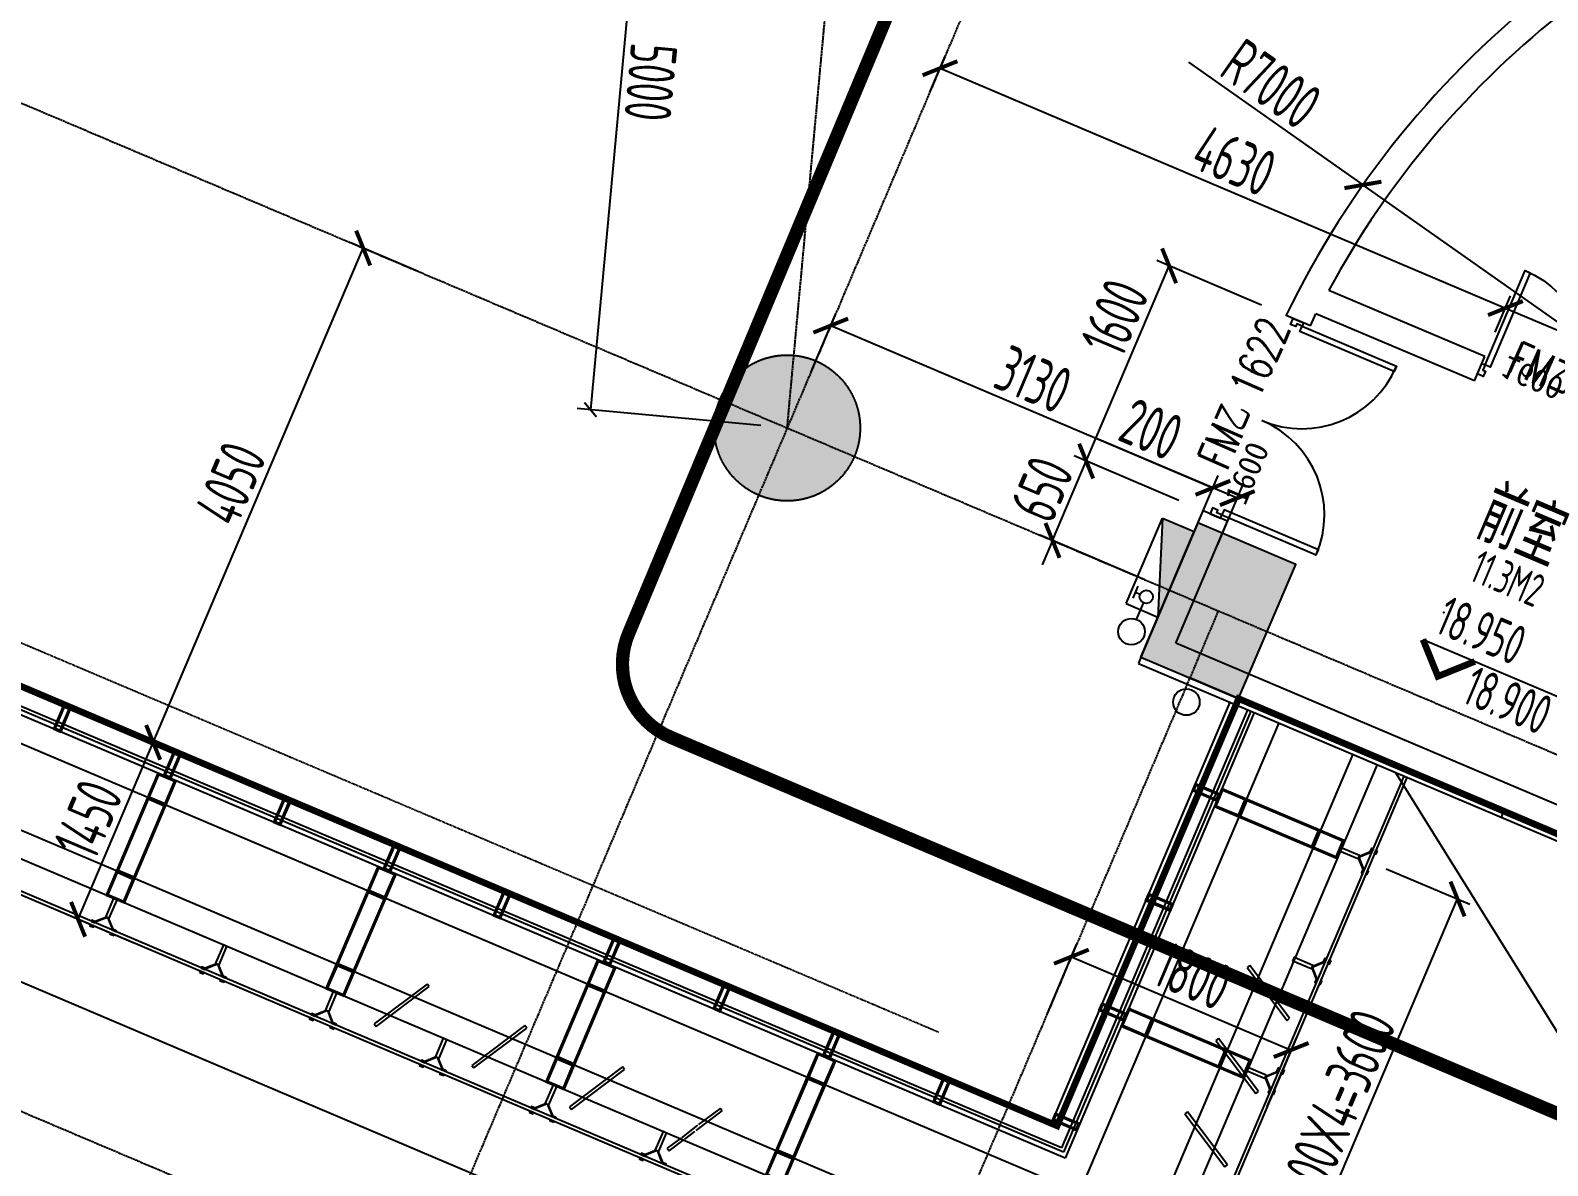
# Model space of a CAD drawing. Extents: x 11778731 to 12007717, y -6694179 to -6314888.
# Drawn here: x 11912672 to 11924109, y -6428986 to -6420424 of the extents above; entities that cross this region are included whole.
import ezdxf
from ezdxf.enums import TextEntityAlignment as Align
from ezdxf.xclip import XClip

# ---------------------------------------------------------------- set-up
doc = ezdxf.new("R2010")
doc.units = 0
doc.header["$LTSCALE"] = 10
doc.header["$MEASUREMENT"] = 0
doc.header["$XCLIPFRAME"] = 0
for name, pattern in [('A3-RG-axis-100$0$CENTER', [2, 1.25, -0.25, 0.25, -0.25]), ('A3-RI-5F$0$DASH', [0.35, 0.25, -0.1]), ('A3-RI-5F$0$DASHED2', [0.375, 0.25, -0.125]), ('DASHED2', [0.375, 0.25, -0.125])]:
    doc.linetypes.add(name, pattern=pattern)
for name, color, linetype in [('A-CLOD', 200, 'Continuous'), ('A3-RB-5F-100$0$A-DIMS-100', 1, 'Continuous'), ('A3-RG-axis-100$0$A-DIMS-100', 1, 'Continuous'), ('A3-RG-axis-100$0$A-GRID', 1, 'A3-RG-axis-100$0$CENTER'), ('A3-RI-5F$0$A-DETAILS', 11, 'Continuous'), ('A3-RI-5F$0$A-DOOR', 32, 'Continuous'), ('A3-RI-5F$0$A-FACD-ALUM', 30, 'Continuous'), ('A3-RI-5F$0$A-FLOR', 2, 'Continuous'), ('A3-RI-5F$0$A-GLAZ', 140, 'Continuous'), ('A3-RI-5F$0$A-WALL', 7, 'Continuous'), ('A3-RI-5F$0$A-WALL-FINI', 95, 'Continuous'), ('A3-RM-5F$0$0P-FE-FH-P', 41, 'A3-RM-5F$0$YJdef_FE-FH_LINE_F'), ('A3-RM-5F$0$0P-FE-FH-V', 141, 'Continuous'), ('A3-RM-5F$0$0P-FE-HY', 141, 'Continuous'), ('A3-RS-1F$0$A-HATH-GRAY', 8, 'Continuous'), ('A3-RS-1F$0$A-WALL', 7, 'Continuous'), ('A3-SYMB-5F-100$0$A-SYMB', 4, 'Continuous'), ('A3-SYMB-5F-100$0$A-SYMB-AREA', 4, 'Continuous'), ('A3-SYMB-5F-100$0$A-SYMB-DOOR', 3, 'Continuous'), ('A3-SYMB-5F-100$0$A-SYMB-DOOR1', 3, 'Continuous'), ('A3-SYMB-5F-100$0$A-SYMB-DOOR2', 3, 'Continuous'), ('A3-SYMB-5F-100$0$A-SYMB-DOOR3', 3, 'Continuous'), ('A3-SYMB-5F-100$0$A-SYMB-NAME', 4, 'Continuous'), ('A3-SYMB-5F-100$0$A-SYMB-NAME-E', 4, 'Continuous')]:
    doc.layers.add(name, color=color, linetype=linetype)
doc.layers.add('A3-RI-5F$0$A-X-CHEK', color=6, linetype='A3-RI-5F$0$DASHED2', plot=False)
doc.styles.add('A3-RB-5F-100$0$XD2008', font='xd-hzs.shx', dxfattribs={"width": 0.7, "bigfont": 'xd-hztxt.shx'})
doc.styles.add('A3-RG-axis-100$0$XD2008', font='xd-hzs.shx', dxfattribs={"width": 0.7, "bigfont": 'xd-hztxt.shx'})
doc.styles.add('A3-RI-5F$0$Standard', font='')
doc.styles.add('A3-RM-5F$0$hz1', font='hzs.shx', dxfattribs={"width": 0.75, "bigfont": 'hztxt.shx'})
doc.styles.add('A3-SYMB-5F-100$0$ECADI', font='hzs.shx', dxfattribs={"width": 0.7, "bigfont": 'hztxt.shx'})
doc.styles.add('A3-SYMB-5F-100$0$ECADI-TXT', font='simplex.shx', dxfattribs={"bigfont": 'hztxt.shx'})
doc.styles.add('A3-SYMB-5F-100$0$XD2008', font='hzs.shx', dxfattribs={"width": 0.7, "bigfont": 'hztxt.shx'})
doc.styles.get('A3-RI-5F$0$Standard').set_extended_font_data('SimSun')
doc.linetypes.add('A3-RM-5F$0$YJdef_FE-FH_LINE_F', pattern='A,4,-0.2,["F",A3-RM-5F$0$hz1,S=0.2,R=0,X=-0.1,Y=-0.1],-0.1', length=4.3)
doc.dimstyles.new('A3-RB-5F-100$0$XD100$0', dxfattribs={"dimscale": 100, "dimtxt": 3.5, "dimasz": 2, "dimexe": 1, "dimexo": 2, "dimgap": 0.5, "dimtad": 1, "dimdec": 0, "dimdsep": 46, "dimtxsty": 'A3-RB-5F-100$0$XD2008', "dimblk1": 'A3-RB-5F-100$0$_ARCHTICK', "dimblk2": 'A3-RB-5F-100$0$_ARCHTICK', "dimsah": 1, "dimcen": 2.5, "dimclrt": 4, "dimaunit": 1, "dimadec": 0, "dimazin": 0, "dimtfac": 1, "dimtdec": 0, "dimtix": 1, "dimtmove": 0, "dimatfit": 3, "dimfxl": 0, "dimtolj": 1, "dimtzin": 0, "dimarcsym": 0})
doc.dimstyles.new('A3-RG-axis-100$0$XD100$0', dxfattribs={"dimscale": 100, "dimtxt": 3.5, "dimasz": 1, "dimexe": 1, "dimexo": 2, "dimgap": 0.5, "dimtad": 1, "dimdec": 0, "dimdsep": 46, "dimtxsty": 'A3-RG-axis-100$0$XD2008', "dimblk1": 'A3-RG-axis-100$0$_ARCHTICK', "dimblk2": 'A3-RG-axis-100$0$_ARCHTICK', "dimsah": 1, "dimcen": 2.5, "dimclrt": 4, "dimaunit": 1, "dimadec": 0, "dimazin": 0, "dimtfac": 1, "dimtdec": 0, "dimtix": 1, "dimtmove": 0, "dimatfit": 3, "dimfxl": 0, "dimtolj": 1, "dimtzin": 0, "dimarcsym": 0})

# ---------------------------------------------------------------- blocks, each defined once
blk = doc.blocks.new('A3-RI-5F$0$J-双扇门-1600')
for points in [[(-800, 0), (-773, 0), (-773, 43), (-752, 43), (-752, 85), (-800, 85)], [(-773, 0), (-773, -773), (-731, -773), (-731, 0)], [(773, 0), (773, -773), (731, -773), (731, 0)], [(800, 0), (773, 0), (773, 43), (752, 43), (752, 85), (800, 85)]]:
    blk.add_lwpolyline(points, close=True)
for centre, start, end in [((-773, 0), 270, 360), ((773, 0), 180, 270)]:
    blk.add_arc(centre, 773, start, end)
at = {"layer": 'Defpoints', "style": 'A3-RI-5F$0$Standard'}
blk.add_text('1600', height=175, dxfattribs=at).set_placement((-647, -136))
blk = doc.blocks.new('A3-RI-5F$0$MRY-m_louver-vert-center - 4250h x 2500w x 500d - 25t - 800 oc - -30 deg-1447191-3RD FLOOR PLAN')
at = {"layer": 'A3-RI-5F$0$A-FACD-ALUM'}
for p, q in [((-1222, -88), (-1293, -210)), ((-1264, -210), (-1200, -100)), ((-1200, -100), (-1222, -88)), ((-422, -88), (-672, -521)), ((-650, -533), (-400, -100)), ((-400, -100), (-422, -88)), ((378, -88), (128, -521)), ((150, -533), (400, -100)), ((400, -100), (378, -88)), ((1178, -88), (928, -521)), ((950, -533), (1200, -100)), ((1200, -100), (1178, -88)), ((-1343, -349), (-1267, -215)), ((-1295, -215), (-1343, -299)), ((-1348, -307), (-1472, -521)), ((-1450, -533), (-1348, -357)), ((-1472, -521), (-1450, -533)), ((-672, -521), (-650, -533)), ((128, -521), (150, -533)), ((928, -521), (950, -533))]:
    blk.add_line(p, q, dxfattribs=at)
blk = doc.blocks.new('A3-RI-5F$0$MRY-m_louver-vert-center - 9000h x 2500w x 500d - 25t - 600 oc - -30 deg-1445515-3RD FLOOR PLAN - BW')
at = {"layer": 'A3-RI-5F$0$A-FACD-ALUM'}
for p, q in [((-922, -88), (-1172, -521)), ((-1150, -533), (-900, -100)), ((-900, -100), (-922, -88)), ((-322, -88), (-572, -521)), ((-550, -533), (-300, -100)), ((-300, -100), (-322, -88)), ((278, -88), (28, -521)), ((50, -533), (300, -100)), ((300, -100), (278, -88)), ((878, -88), (628, -521)), ((650, -533), (900, -100)), ((900, -100), (878, -88)), ((-1172, -521), (-1150, -533)), ((-572, -521), (-550, -533)), ((28, -521), (50, -533)), ((628, -521), (650, -533))]:
    blk.add_line(p, q, dxfattribs=at)
blk = doc.blocks.new('A3-RI-5F')
at = {"layer": 'A3-RI-5F$0$A-DETAILS'}
for p, q in [((11922682, -6426666), (11922717, -6426751)), ((11922685, -6426659), (11922777, -6426622)), ((11922685, -6426659), (11922722, -6426751)), ((11922688, -6426653), (11922773, -6426618)), ((11913247, -6427111), (11913162, -6427146)), ((11913254, -6427114), (11913162, -6427151)), ((11913254, -6427114), (11913291, -6427206)), ((11913260, -6427117), (11913295, -6427202)), ((11914076, -6427463), (11913990, -6427497)), ((11914082, -6427466), (11913990, -6427503)), ((11914082, -6427466), (11914119, -6427558)), ((11914089, -6427469), (11914123, -6427554)), ((11922331, -6427494), (11922365, -6427579)), ((11922333, -6427488), (11922425, -6427451)), ((11922333, -6427488), (11922370, -6427579)), ((11922336, -6427481), (11922421, -6427447)), ((11914904, -6427815), (11914819, -6427849)), ((11914911, -6427817), (11914819, -6427855)), ((11914911, -6427817), (11914948, -6427909)), ((11914917, -6427820), (11914951, -6427905)), ((11915732, -6428166), (11915647, -6428201)), ((11915739, -6428169), (11915647, -6428206)), ((11915739, -6428169), (11915776, -6428261)), ((11915745, -6428172), (11915780, -6428257)), ((11921982, -6428316), (11922073, -6428279)), ((11921984, -6428310), (11922070, -6428275)), ((11921979, -6428323), (11922013, -6428408)), ((11921982, -6428316), (11922019, -6428408)), ((11916561, -6428518), (11916476, -6428552)), ((11916567, -6428521), (11916476, -6428558)), ((11916567, -6428521), (11916605, -6428613)), ((11916574, -6428523), (11916608, -6428609)), ((11917389, -6428870), (11917304, -6428904)), ((11917396, -6428872), (11917304, -6428909)), ((11917396, -6428872), (11917433, -6428964)), ((11917402, -6428875), (11917437, -6428960))]:
    blk.add_line(p, q, dxfattribs=at)
for points in [[(11912847, -6425692), (11912902, -6425716), (11912980, -6425531), (11912925, -6425508)], [(11912860, -6425687), (11912897, -6425702), (11912967, -6425537), (11912930, -6425521)], [(11913675, -6426044), (11913731, -6426067), (11913809, -6425883), (11913753, -6425860)], [(11913688, -6426039), (11913725, -6426054), (11913796, -6425888), (11913759, -6425873)], [(11913556, -6426210), (11913694, -6426269), (11913772, -6426085), (11913634, -6426026)], [(11913569, -6426205), (11913689, -6426256), (11913759, -6426090), (11913639, -6426039)], [(11921638, -6426182), (11921615, -6426237), (11921431, -6426159), (11921454, -6426104)], [(11921625, -6426188), (11921609, -6426224), (11921444, -6426154), (11921459, -6426117)], [(11913321, -6426763), (11913459, -6426821), (11913694, -6426269), (11913556, -6426210)], [(11913334, -6426757), (11913454, -6426808), (11913681, -6426274), (11913561, -6426223)], [(11914504, -6426395), (11914559, -6426419), (11914637, -6426235), (11914582, -6426211)], [(11914517, -6426390), (11914554, -6426406), (11914624, -6426240), (11914587, -6426224)], [(11921840, -6426219), (11921781, -6426357), (11921597, -6426279), (11921656, -6426141)], [(11921827, -6426224), (11921776, -6426344), (11921610, -6426274), (11921661, -6426154)], [(11922392, -6426453), (11922333, -6426591), (11921781, -6426357), (11921840, -6426219)], [(11922379, -6426459), (11922328, -6426578), (11921794, -6426352), (11921845, -6426232)], [(11922576, -6426532), (11922518, -6426670), (11922333, -6426591), (11922392, -6426453)], [(11915332, -6426747), (11915387, -6426771), (11915466, -6426586), (11915410, -6426563)], [(11915345, -6426742), (11915382, -6426757), (11915453, -6426592), (11915416, -6426576)], [(11922563, -6426537), (11922512, -6426656), (11922347, -6426586), (11922397, -6426466)], [(11922691, -6426645), (11922679, -6426673), (11922541, -6426614), (11922553, -6426587)], [(11922793, -6426596), (11922781, -6426624), (11922772, -6426620), (11922784, -6426593)], [(11922825, -6426610), (11922814, -6426638), (11922804, -6426634), (11922816, -6426606)], [(11913243, -6426947), (11913381, -6427005), (11913459, -6426821), (11913321, -6426763)], [(11913256, -6426941), (11913376, -6426992), (11913446, -6426827), (11913327, -6426776)], [(11915213, -6426914), (11915351, -6426972), (11915429, -6426788), (11915291, -6426730)], [(11915226, -6426908), (11915345, -6426959), (11915416, -6426793), (11915296, -6426743)], [(11922715, -6426781), (11922727, -6426753), (11922717, -6426749), (11922706, -6426777)], [(11922747, -6426794), (11922759, -6426767), (11922750, -6426763), (11922738, -6426790)], [(11914978, -6427466), (11915116, -6427525), (11915351, -6426972), (11915213, -6426914)], [(11916161, -6427099), (11916216, -6427122), (11916294, -6426938), (11916239, -6426915)], [(11913240, -6427108), (11913267, -6427120), (11913326, -6426982), (11913298, -6426970)], [(11914991, -6427461), (11915111, -6427511), (11915338, -6426978), (11915218, -6426927)], [(11916174, -6427093), (11916211, -6427109), (11916281, -6426943), (11916244, -6426928)], [(11921286, -6427011), (11921263, -6427066), (11921079, -6426988), (11921102, -6426933)], [(11921273, -6427016), (11921258, -6427053), (11921092, -6426982), (11921108, -6426946)], [(11913132, -6427144), (11913160, -6427156), (11913164, -6427147), (11913136, -6427135)], [(11913119, -6427176), (11913146, -6427188), (11913150, -6427179), (11913122, -6427167)], [(11913303, -6427254), (11913275, -6427243), (11913279, -6427234), (11913307, -6427245)], [(11913316, -6427222), (11913289, -6427210), (11913293, -6427201), (11913320, -6427213)], [(11914068, -6427460), (11914096, -6427472), (11914154, -6427334), (11914127, -6427322)], [(11916989, -6427450), (11917044, -6427474), (11917123, -6427290), (11917067, -6427266)], [(11917002, -6427445), (11917039, -6427461), (11917109, -6427295), (11917073, -6427279)], [(11913961, -6427496), (11913988, -6427507), (11913992, -6427498), (11913965, -6427487)], [(11914900, -6427650), (11915038, -6427709), (11915116, -6427525), (11914978, -6427466)], [(11914913, -6427645), (11915033, -6427696), (11915103, -6427530), (11914984, -6427479)], [(11916870, -6427617), (11917008, -6427676), (11917086, -6427491), (11916948, -6427433)], [(11916883, -6427612), (11917002, -6427662), (11917073, -6427497), (11916953, -6427446)], [(11922339, -6427474), (11922327, -6427501), (11922189, -6427443), (11922201, -6427415)], [(11922441, -6427425), (11922430, -6427452), (11922420, -6427449), (11922432, -6427421)], [(11922474, -6427439), (11922462, -6427466), (11922453, -6427462), (11922464, -6427435)], [(11913947, -6427528), (11913975, -6427540), (11913979, -6427530), (11913951, -6427519)], [(11914131, -6427606), (11914104, -6427594), (11914107, -6427585), (11914135, -6427597)], [(11914145, -6427574), (11914117, -6427562), (11914121, -6427553), (11914149, -6427565)], [(11922363, -6427609), (11922375, -6427581), (11922366, -6427577), (11922354, -6427605)], [(11922395, -6427623), (11922407, -6427595), (11922398, -6427591), (11922386, -6427619)], [(11914897, -6427812), (11914924, -6427823), (11914983, -6427685), (11914955, -6427673)], [(11916635, -6428169), (11916773, -6428228), (11917008, -6427676), (11916870, -6427617)], [(11916648, -6428164), (11916768, -6428215), (11916995, -6427681), (11916875, -6427630)], [(11917818, -6427802), (11917873, -6427826), (11917951, -6427641), (11917896, -6427618)], [(11917831, -6427797), (11917868, -6427812), (11917938, -6427647), (11917901, -6427631)], [(11920935, -6427839), (11920911, -6427894), (11920727, -6427816), (11920751, -6427761)], [(11920922, -6427844), (11920906, -6427881), (11920740, -6427811), (11920756, -6427774)], [(11921136, -6427876), (11921078, -6428014), (11920894, -6427936), (11920952, -6427798)], [(11921123, -6427881), (11921073, -6428001), (11920907, -6427930), (11920958, -6427811)], [(11914775, -6427880), (11914803, -6427891), (11914807, -6427882), (11914779, -6427870)], [(11914789, -6427847), (11914817, -6427859), (11914821, -6427850), (11914793, -6427838)], [(11914960, -6427958), (11914932, -6427946), (11914936, -6427937), (11914963, -6427949)], [(11914973, -6427926), (11914946, -6427914), (11914950, -6427905), (11914977, -6427916)], [(11921689, -6428110), (11921630, -6428248), (11921078, -6428014), (11921136, -6427876)], [(11921676, -6428116), (11921625, -6428235), (11921091, -6428009), (11921142, -6427889)], [(11915725, -6428163), (11915753, -6428175), (11915811, -6428037), (11915784, -6428025)], [(11918646, -6428154), (11918701, -6428177), (11918779, -6427993), (11918724, -6427970)], [(11918659, -6428148), (11918696, -6428164), (11918766, -6427998), (11918730, -6427983)], [(11916557, -6428353), (11916695, -6428412), (11916773, -6428228), (11916635, -6428169)], [(11918526, -6428320), (11918665, -6428379), (11918743, -6428195), (11918605, -6428136)], [(11918540, -6428315), (11918659, -6428366), (11918730, -6428200), (11918610, -6428149)], [(11921873, -6428188), (11921814, -6428327), (11921630, -6428248), (11921689, -6428110)], [(11921860, -6428194), (11921809, -6428313), (11921643, -6428243), (11921694, -6428123)], [(11915604, -6428231), (11915632, -6428243), (11915635, -6428234), (11915608, -6428222)], [(11915618, -6428199), (11915645, -6428211), (11915649, -6428202), (11915622, -6428190)], [(11915788, -6428309), (11915760, -6428298), (11915764, -6428288), (11915792, -6428300)], [(11915802, -6428277), (11915774, -6428265), (11915778, -6428256), (11915806, -6428268)], [(11916570, -6428348), (11916690, -6428399), (11916760, -6428233), (11916640, -6428182)], [(11921988, -6428302), (11921976, -6428330), (11921838, -6428271), (11921849, -6428244)], [(11922090, -6428253), (11922078, -6428281), (11922069, -6428277), (11922081, -6428249)], [(11922122, -6428267), (11922110, -6428295), (11922101, -6428291), (11922113, -6428263)], [(11916554, -6428515), (11916581, -6428527), (11916640, -6428389), (11916612, -6428377)], [(11918292, -6428873), (11918430, -6428931), (11918665, -6428379), (11918526, -6428320)], [(11918305, -6428867), (11918425, -6428918), (11918651, -6428384), (11918532, -6428333)], [(11919475, -6428505), (11919530, -6428529), (11919608, -6428345), (11919553, -6428321)], [(11919488, -6428500), (11919524, -6428516), (11919595, -6428350), (11919558, -6428334)], [(11922012, -6428437), (11922023, -6428410), (11922014, -6428406), (11922002, -6428434)], [(11922044, -6428451), (11922056, -6428423), (11922046, -6428420), (11922035, -6428447)], [(11916432, -6428583), (11916460, -6428595), (11916464, -6428585), (11916436, -6428574)], [(11916446, -6428551), (11916474, -6428562), (11916478, -6428553), (11916450, -6428541)], [(11916630, -6428629), (11916603, -6428617), (11916606, -6428608), (11916634, -6428620)], [(11920583, -6428668), (11920560, -6428723), (11920376, -6428645), (11920399, -6428589)], [(11920570, -6428673), (11920554, -6428710), (11920389, -6428639), (11920404, -6428603)], [(11916616, -6428661), (11916589, -6428649), (11916593, -6428640), (11916620, -6428652)], [(11917382, -6428867), (11917410, -6428878), (11917468, -6428740), (11917441, -6428728)], [(11917261, -6428935), (11917288, -6428946), (11917292, -6428937), (11917265, -6428925)], [(11917275, -6428902), (11917302, -6428914), (11917306, -6428905), (11917278, -6428893)], [(11917459, -6428981), (11917431, -6428969), (11917435, -6428960), (11917463, -6428971)], [(11918214, -6429057), (11918352, -6429115), (11918430, -6428931), (11918292, -6428873)], [(11918227, -6429051), (11918347, -6429102), (11918417, -6428936), (11918297, -6428886)]]:
    blk.add_lwpolyline(points, close=True, dxfattribs=at)
at = {"layer": 'A3-RI-5F$0$A-FLOR', "linetype": 'A3-RI-5F$0$DASH', "const_width": 50}
for points in [[(11897637, -6393080), (11898125, -6393287), (11898323, -6393228), (11896986, -6418742), (11920412, -6428686), (11921780, -6425464), (11976706, -6448779), (11984755, -6429817), (11972559, -6424640), (11986356, -6392136)], [(11922332, -6425699), (11977075, -6448936), (11985124, -6429973), (11972927, -6424796), (11986781, -6392158)]]:
    blk.add_lwpolyline(points, dxfattribs=at)
at = {"layer": 'A3-RI-5F$0$A-GLAZ'}
for p, q in [((11920459, -6428885), (11894758, -6417976)), ((11920445, -6428852), (11894783, -6417960)), ((11921121, -6430535), (11893453, -6418791)), ((11921134, -6430568), (11893427, -6418807)), ((11921848, -6425548), (11920445, -6428852)), ((11921871, -6425558), (11920459, -6428885)), ((11923026, -6426048), (11921121, -6430535)), ((11923049, -6426058), (11921134, -6430568))]:
    blk.add_line(p, q, dxfattribs=at)
at = {"layer": 'A3-RI-5F$0$A-WALL'}
for p, q in [((11923635, -6422884), (11922459, -6422385)), ((11922322, -6422653), (11922137, -6422574)), ((11922138, -6422574), (11922138, -6422573)), ((11922322, -6422653), (11922361, -6422561)), ((11923557, -6423068), (11922361, -6422561)), ((11923557, -6423068), (11923635, -6422884)), ((11921043, -6425152), (11921512, -6424047)), ((11921696, -6424125), (11921512, -6424047)), ((11921306, -6425046), (11921696, -6424125)), ((11925540, -6426843), (11921306, -6425046)), ((11921043, -6425152), (11926263, -6427367)), ((11925646, -6427106), (11921412, -6425308))]:
    blk.add_line(p, q, dxfattribs=at)
for radius, end in [(7000, 154.1766), (6800, 151.5714)]:
    blk.add_arc((11928439, -6425622), radius, 127.8445, end, dxfattribs=at)
at = {"layer": 'A3-RI-5F$0$A-WALL-FINI'}
for p, q in [((11920366, -6428667), (11894928, -6417869)), ((11920472, -6428929), (11894721, -6417998)), ((11920578, -6429191), (11894514, -6418128)), ((11920901, -6429980), (11893893, -6418516)), ((11921007, -6430242), (11893686, -6418645)), ((11921043, -6425152), (11921024, -6425198)), ((11921024, -6425198), (11925626, -6427152)), ((11921714, -6425491), (11920366, -6428667)), ((11921898, -6425569), (11920472, -6428929)), ((11922082, -6425647), (11920578, -6429191)), ((11922640, -6425884), (11920901, -6429980)), ((11922824, -6425962), (11921007, -6430242)), ((11923777, -6426312), (11923758, -6426358))]:
    blk.add_line(p, q, dxfattribs=at)
at = {"layer": 'A3-RI-5F$0$A-X-CHEK'}
for p, q in [((11919517, -6427980), (11895207, -6417661)), ((11919584, -6428335), (11894961, -6417883))]:
    blk.add_line(p, q, dxfattribs=at)
at = {"layer": 'A3-RI-5F$0$A-DOOR', "xscale": -1, "rotation": 157.0000000086003}
blk.add_blockref('A3-RI-5F$0$J-双扇门-1600', (11924349, -6423250), dxfattribs=at)
at = {"layer": 'A3-RI-5F$0$A-DOOR', "rotation": 66.9999999961262}
blk.add_blockref('A3-RI-5F$0$J-双扇门-1600', (11921956, -6423367), dxfattribs=at)
at = {"layer": 'A3-RI-5F$0$A-FACD-ALUM'}
for name, p, rotation in [('A3-RI-5F$0$MRY-m_louver-vert-center - 9000h x 2500w x 500d - 25t - 600 oc - -30 deg-1445515-3RD FLOOR PLAN - BW', (11921885, -6428758), 247.0000000193111), ('A3-RI-5F$0$MRY-m_louver-vert-center - 4250h x 2500w x 500d - 25t - 800 oc - -30 deg-1447191-3RD FLOOR PLAN', (11916329, -6428478), 156.9999999996799)]:
    blk.add_blockref(name, p, dxfattribs=dict(at, rotation=rotation))
blk = doc.blocks.new('A3-RG-axis-100$0$_ARCHTICK')
at = {"color": 0, "linetype": 'ByBlock', "const_width": 0.15}
blk.add_lwpolyline([(-0.5, -0.5), (0.5, 0.5)], dxfattribs=at)
blk = doc.blocks.new('*D275')
at = {"layer": 'A3-RG-axis-100$0$A-DIMS-100', "color": 0, "lineweight": -2}
for p, q in [((11917356, -6418306), (11916894, -6423285)), ((11918637, -6418425), (11917257, -6418297)), ((11918178, -6423404), (11916794, -6423276))]:
    blk.add_line(p, q, dxfattribs=at)
at = {"layer": 'Defpoints', "color": 0}
for p in [(11918836, -6418444), (11916894, -6423285), (11918377, -6423423)]:
    blk.add_point(p, dxfattribs=at)
at = {"layer": 'A3-RG-axis-100$0$A-DIMS-100', "color": 0, "lineweight": -2, "xscale": 100, "yscale": 100, "zscale": 100}
for p, rotation in [((11917356, -6418306), 84.69567084425691), ((11916894, -6423285), 264.6956708442569)]:
    blk.add_blockref('A3-RG-axis-100$0$_ARCHTICK', p, dxfattribs=dict(at, rotation=rotation))
at = {"layer": 'A3-RG-axis-100$0$A-DIMS-100', "color": 4, "insert": (11917349, -6420816), "char_height": 350, "attachment_point": 5, "rotation": 264.6957, "style": 'A3-RG-axis-100$0$XD2008'}
blk.add_mtext('\\A1;5000', dxfattribs=at)
blk = doc.blocks.new('A3-SYMB-5F-100$0$ECADI-TAG-ROOM')
at = {"layer": 'A3-SYMB-5F-100$0$A-SYMB-AREA', "style": 'A3-SYMB-5F-100$0$ECADI', "width": 0.7}
blk.add_attdef('340M2', text='', height=2.5, dxfattribs=at).set_placement((7.17, -1.75), align=Align.MIDDLE_LEFT)
at = {"layer": 'A3-SYMB-5F-100$0$A-SYMB-NAME', "style": 'A3-SYMB-5F-100$0$ECADI', "width": 0.7}
blk.add_attdef('CHINESENAME', (-5.13, 0.09), '', height=4.5, dxfattribs=at)
at = {"layer": 'A3-SYMB-5F-100$0$A-SYMB-NAME-E', "style": 'A3-SYMB-5F-100$0$ECADI', "width": 0.7}
for tag, p in [('ENGLISHHIGH', (-5.13, 8.04)), ('ENGLISHLOW', (-5.13, 4.84))]:
    blk.add_attdef(tag, p, '', height=2.5, dxfattribs=at)
blk = doc.blocks.new('A3-SYMB-5F-100$0$ECADI-TAG-DOOR')
at = {"layer": 'A3-SYMB-5F-100$0$A-SYMB-DOOR', "style": 'A3-SYMB-5F-100$0$ECADI-TXT', "width": 0.7}
for tag, p in [('门窗主编号1', (-6.41, 7.26)), ('门窗主编号2', (2.08, 7.26))]:
    blk.add_attdef(tag, p, '', height=2.5, dxfattribs=at)
at = {"layer": 'A3-SYMB-5F-100$0$A-SYMB-DOOR', "style": 'A3-SYMB-5F-100$0$ECADI-TXT', "width": 0.7, "flags": 1}
for tag, p in [('洞口尺寸(宽X高)', (-6.42, 1.62)), ('备注', (-6.39, -1.21))]:
    blk.add_attdef(tag, p, '', height=2.5, dxfattribs=at)
at = {"layer": 'A3-SYMB-5F-100$0$A-SYMB-DOOR1', "style": 'A3-SYMB-5F-100$0$ECADI-TXT', "width": 0.7}
blk.add_attdef('门窗辅编号1', (-6.41, 4.41), '', height=2.5, dxfattribs=at)
at = {"layer": 'A3-SYMB-5F-100$0$A-SYMB-DOOR2', "style": 'A3-SYMB-5F-100$0$ECADI-TXT', "width": 0.7}
blk.add_attdef('门窗辅编号2', (-2.86, 4.41), '', height=2.5, dxfattribs=at)
at = {"layer": 'A3-SYMB-5F-100$0$A-SYMB-DOOR3', "style": 'A3-SYMB-5F-100$0$ECADI-TXT', "width": 0.7}
blk.add_attdef('门窗辅编号3', (2.32, 4.41), '', height=2.5, dxfattribs=at)
blk = doc.blocks.new('A3-SYMB-5F-100$0$ECADI-TAG-HGHT（国标）')
at = {"layer": '', "color": 1}
blk.add_line((-2.12, 2.12), (11.77, 2.12), dxfattribs=at)
at = {"color": 1, "const_width": 0.5}
blk.add_lwpolyline([(-2.12, 2.12), (0, 0), (2.12, 2.12)], dxfattribs=at)
at = {"color": 1}
blk.add_point((-1.48, 4.6), dxfattribs=at)
at = {"style": 'A3-SYMB-5F-100$0$XD2008', "width": 0.7}
blk.add_attdef('FL', text='', height=3, dxfattribs=at).set_placement((-2.69, 2.97), align=Align.RIGHT)
for tag, p in [('F.F.L.', (2.28, 2.97)), ('T.O.S.', (2.28, -1.1))]:
    blk.add_attdef(tag, p, '', height=3, dxfattribs=at)
blk = doc.blocks.new('A3-SYMB-5F-100')
at = {"layer": 'A3-SYMB-5F-100$0$A-SYMB'}
blk.add_lwpolyline([(11922963, -6426021), (11924311, -6428188), (11931398, -6431196)], dxfattribs=at)
ref = blk.add_blockref('A3-SYMB-5F-100$0$ECADI-TAG-ROOM', (11924008, -6424453), dxfattribs=dict(at, xscale=99.99999999989046, yscale=100.0000000001164, rotation=337))
ref.add_attrib('CHINESENAME', '前室', (11923540, -6424245), dxfattribs={"height": 450, "rotation": 337, "style": 'A3-SYMB-5F-100$0$ECADI', "width": 0.7})
ref.add_attrib('340M2', '11.3M2', dxfattribs={"height": 250, "rotation": 337, "style": 'A3-SYMB-5F-100$0$ECADI', "width": 0.7}).set_placement((11923557, -6424451), align=Align.MIDDLE_LEFT)
ref = blk.add_blockref('A3-SYMB-5F-100$0$ECADI-TAG-HGHT（国标）', (11923282, -6425296), dxfattribs=dict(at, xscale=99.99999999999999, yscale=99.99999999999999, zscale=99.99999999999997, rotation=337))
ref.add_attrib('F.F.L.', '18.950', (11923247, -6424959), dxfattribs={"layer": '0', "height": 300, "rotation": 337, "style": 'A3-SYMB-5F-100$0$XD2008', "width": 0.7})
ref.add_attrib('T.O.S.', '18.900', (11923449, -6425487), dxfattribs={"layer": '0', "height": 300, "rotation": 337, "style": 'A3-SYMB-5F-100$0$XD2008', "width": 0.7})
at = {"layer": 'A3-SYMB-5F-100$0$A-SYMB-DOOR'}
ref = blk.add_blockref('A3-SYMB-5F-100$0$ECADI-TAG-DOOR', (11922649, -6423385, -333), dxfattribs=dict(at, xscale=99.99999999997299, yscale=100.0000000000001, zscale=100, rotation=66.3725848351904))
ref.add_attrib('门窗主编号1', 'FM乙', dxfattribs={"height": 250, "rotation": 66.3726, "style": 'A3-SYMB-5F-100$0$ECADI-TXT', "width": 0.7}).set_placement((11921890, -6423304, -333), align=Align.RIGHT)
ref.add_attrib('门窗主编号2', '1622', (11921933, -6423215), dxfattribs={"height": 250, "rotation": 66.3726, "style": 'A3-SYMB-5F-100$0$ECADI-TXT', "width": 0.7})
ref = blk.add_blockref('A3-SYMB-5F-100$0$ECADI-TAG-DOOR', (11924159, -6423951), dxfattribs=dict(at, xscale=99.99999999997296, yscale=100, zscale=100, rotation=336.2018976169389))
ref.add_attrib('门窗主编号1', 'FM乙', dxfattribs={"height": 250, "rotation": 336.2019, "style": 'A3-SYMB-5F-100$0$ECADI-TXT', "width": 0.7}).set_placement((11924243, -6423191), align=Align.RIGHT)
ref.add_attrib('门窗主编号2', '1622', (11924332, -6423235, 333), dxfattribs={"height": 250, "rotation": 336.2019, "style": 'A3-SYMB-5F-100$0$ECADI-TXT', "width": 0.7})
blk = doc.blocks.new('A3-RS-1F')
at = {"layer": 'A3-RS-1F$0$A-HATH-GRAY'}
h = blk.add_hatch(color=256, dxfattribs=at)
edge = h.paths.add_edge_path()
edge.add_arc((11918377, -6423423), 550, 0, 360)
blk.add_hatch(color=256, dxfattribs=at).paths.add_polyline_path([(11921473, -6424139), (11921043, -6425152), (11921780, -6425464), (11922210, -6424452)])
at = {"layer": 'A3-RS-1F$0$A-WALL'}
blk.add_lwpolyline([(11921473, -6424139), (11921043, -6425152), (11921780, -6425464), (11922210, -6424452)], close=True, dxfattribs=at)
blk.add_circle((11918377, -6423423), 550, dxfattribs=at)
blk = doc.blocks.new('A3-RB-5F-100$0$_ARCHTICK')
at = {"color": 0, "linetype": 'ByBlock', "const_width": 0.15}
blk.add_lwpolyline([(-0.5, -0.5), (0.5, 0.5)], dxfattribs=at)
blk = doc.blocks.new('*D432')
at = {"layer": 'A3-RB-5F-100$0$A-DIMS-100', "color": 0, "lineweight": -2}
for p, q in [((11894121, -6419210), (11893886, -6419764)), ((11893925, -6419672), (11919607, -6430574)), ((11919803, -6430111), (11919568, -6430666))]:
    blk.add_line(p, q, dxfattribs=at)
at = {"layer": 'Defpoints', "color": 0}
for p in [(11894199, -6419026), (11919881, -6429927), (11919607, -6430574)]:
    blk.add_point(p, dxfattribs=at)
at = {"layer": 'A3-RB-5F-100$0$A-DIMS-100', "color": 0, "lineweight": -2, "xscale": 200, "yscale": 200, "zscale": 200}
for p, rotation in [((11893925, -6419672), 157.0000024797413), ((11919607, -6430574), 337.0000024797413)]:
    blk.add_blockref('A3-RB-5F-100$0$_ARCHTICK', p, dxfattribs=dict(at, rotation=rotation))
at = {"layer": 'A3-RB-5F-100$0$A-DIMS-100', "color": 4, "insert": (11906854, -6424916), "char_height": 350, "attachment_point": 5, "rotation": 337, "style": 'A3-RB-5F-100$0$XD2008'}
blk.add_mtext('\\A1;900X31=27900', dxfattribs=at)
blk = doc.blocks.new('*D435')
at = {"layer": 'A3-RB-5F-100$0$A-DIMS-100', "color": 0, "lineweight": -2}
for p, q in [((11922893, -6426747), (11923522, -6427014)), ((11922023, -6430289), (11923430, -6426975)), ((11921486, -6430061), (11922115, -6430328))]:
    blk.add_line(p, q, dxfattribs=at)
at = {"layer": 'Defpoints', "color": 0}
for p in [(11922709, -6426669), (11923430, -6426975), (11921302, -6429983)]:
    blk.add_point(p, dxfattribs=at)
at = {"layer": 'A3-RB-5F-100$0$A-DIMS-100', "color": 0, "lineweight": -2, "xscale": 200, "yscale": 200, "zscale": 200}
for p, rotation in [((11923430, -6426975), 66.99999999952385), ((11922023, -6430289), 246.9999999995239)]:
    blk.add_blockref('A3-RB-5F-100$0$_ARCHTICK', p, dxfattribs=dict(at, rotation=rotation))
at = {"layer": 'A3-RB-5F-100$0$A-DIMS-100', "color": 4, "insert": (11922519, -6428544), "char_height": 350, "attachment_point": 5, "rotation": 67, "style": 'A3-RB-5F-100$0$XD2008'}
blk.add_mtext('\\A1;900X4=3600', dxfattribs=at)
blk = doc.blocks.new('*D441')
at = {"layer": 'A3-RB-5F-100$0$A-DIMS-100', "color": 0, "lineweight": -2}
for p, q in [((11923714, -6422700), (11923830, -6422427)), ((11923791, -6422519), (11925263, -6423144)), ((11925186, -6423325), (11925302, -6423052))]:
    blk.add_line(p, q, dxfattribs=at)
at = {"layer": 'Defpoints', "color": 0}
for p in [(11923635, -6422884), (11925263, -6423144), (11925108, -6423510)]:
    blk.add_point(p, dxfattribs=at)
at = {"layer": 'A3-RB-5F-100$0$A-DIMS-100', "color": 0, "lineweight": -2, "xscale": 200, "yscale": 200, "zscale": 200}
for p, rotation in [((11923791, -6422519), 156.9999999998409), ((11925263, -6423144), 336.9999999998409)]:
    blk.add_blockref('A3-RB-5F-100$0$_ARCHTICK', p, dxfattribs=dict(at, rotation=rotation))
at = {"layer": 'A3-RB-5F-100$0$A-DIMS-100', "color": 4, "insert": (11924615, -6422625), "char_height": 350, "attachment_point": 5, "rotation": 337, "style": 'A3-RB-5F-100$0$XD2008'}
blk.add_mtext('\\A1;1600', dxfattribs=at)
blk = doc.blocks.new('*D442')
at = {"layer": 'A3-RB-5F-100$0$A-DIMS-100', "color": 0, "lineweight": -2}
for p, q in [((11921586, -6423874), (11920697, -6423497)), ((11921438, -6424223), (11921625, -6423782)), ((11921770, -6423952), (11921586, -6423874)), ((11921622, -6424301), (11921809, -6423860))]:
    blk.add_line(p, q, dxfattribs=at)
at = {"layer": 'Defpoints', "color": 0}
for p in [(11921770, -6423952), (11921360, -6424407), (11921544, -6424485)]:
    blk.add_point(p, dxfattribs=at)
at = {"layer": 'A3-RB-5F-100$0$A-DIMS-100', "color": 0, "lineweight": -2, "xscale": 200, "yscale": 200, "zscale": 200}
for p, rotation in [((11921586, -6423874), 156.9999981290824), ((11921770, -6423952), 336.9999981290824)]:
    blk.add_blockref('A3-RB-5F-100$0$_ARCHTICK', p, dxfattribs=dict(at, rotation=rotation))
at = {"layer": 'A3-RB-5F-100$0$A-DIMS-100', "color": 4, "insert": (11921121, -6423432), "char_height": 350, "attachment_point": 5, "rotation": 337, "style": 'A3-RB-5F-100$0$XD2008'}
blk.add_mtext('\\A1;200', dxfattribs=at)
blk = doc.blocks.new('*D443')
at = {"layer": 'A3-RB-5F-100$0$A-DIMS-100', "color": 0, "lineweight": -2}
for p, q in [((11918557, -6423000), (11918744, -6422559)), ((11918705, -6422651), (11921586, -6423874)), ((11921438, -6424223), (11921625, -6423782))]:
    blk.add_line(p, q, dxfattribs=at)
at = {"layer": 'Defpoints', "color": 0}
for p in [(11918479, -6423184), (11921586, -6423874), (11921360, -6424407)]:
    blk.add_point(p, dxfattribs=at)
at = {"layer": 'A3-RB-5F-100$0$A-DIMS-100', "color": 0, "lineweight": -2, "xscale": 200, "yscale": 200, "zscale": 200}
for p, rotation in [((11918705, -6422651), 156.999998129215), ((11921586, -6423874), 336.999998129215)]:
    blk.add_blockref('A3-RB-5F-100$0$_ARCHTICK', p, dxfattribs=dict(at, rotation=rotation))
at = {"layer": 'A3-RB-5F-100$0$A-DIMS-100', "color": 4, "insert": (11920233, -6423056), "char_height": 350, "attachment_point": 5, "rotation": 337, "style": 'A3-RB-5F-100$0$XD2008'}
blk.add_mtext('\\A1;3130', dxfattribs=at)
blk = doc.blocks.new('*D444')
at = {"layer": 'A3-RB-5F-100$0$A-DIMS-100', "color": 0, "lineweight": -2}
for p, q in [((11919452, -6420891), (11919568, -6420618)), ((11919529, -6420710), (11923791, -6422519)), ((11923714, -6422700), (11923830, -6422427))]:
    blk.add_line(p, q, dxfattribs=at)
at = {"layer": 'Defpoints', "color": 0}
for p in [(11919374, -6421075), (11923791, -6422519), (11923635, -6422884)]:
    blk.add_point(p, dxfattribs=at)
at = {"layer": 'A3-RB-5F-100$0$A-DIMS-100', "color": 0, "lineweight": -2, "xscale": 200, "yscale": 200, "zscale": 200}
for p, rotation in [((11919529, -6420710), 156.9999981292256), ((11923791, -6422519), 336.9999981292256)]:
    blk.add_blockref('A3-RB-5F-100$0$_ARCHTICK', p, dxfattribs=dict(at, rotation=rotation))
at = {"layer": 'A3-RB-5F-100$0$A-DIMS-100', "color": 4, "insert": (11921747, -6421408), "char_height": 350, "attachment_point": 5, "rotation": 337, "style": 'A3-RB-5F-100$0$XD2008'}
blk.add_mtext('\\A1;4630', dxfattribs=at)
blk = doc.blocks.new('*D445')
at = {"layer": 'A3-RB-5F-100$0$A-DIMS-100', "color": 0, "lineweight": -2}
for p in [(11921402, -6420664), (11928439, -6425622)]:
    blk.add_line(p, (11922717, -6421590), dxfattribs=at)
at = {"layer": 'Defpoints', "color": 0}
for p in [(11922717, -6421590), (11928439, -6425622)]:
    blk.add_point(p, dxfattribs=at)
at = {"layer": 'A3-RB-5F-100$0$A-DIMS-100', "color": 0, "lineweight": -2, "xscale": 200, "yscale": 200, "zscale": 200, "rotation": 324.830999471613}
blk.add_blockref('A3-RB-5F-100$0$_ARCHTICK', (11922717, -6421590), dxfattribs=at)
at = {"layer": 'A3-RB-5F-100$0$A-DIMS-100', "color": 4, "insert": (11922026, -6420828), "char_height": 350, "attachment_point": 5, "rotation": 324.831, "style": 'A3-RB-5F-100$0$XD2008'}
blk.add_mtext('\\A1;R7000', dxfattribs=at)
blk = doc.blocks.new('*D457')
at = {"layer": 'A3-RB-5F-100$0$A-DIMS-100', "color": 0, "lineweight": -2}
for p, q in [((11920631, -6423673), (11920709, -6423489)), ((11920377, -6424271), (11920631, -6423673)), ((11921328, -6423969), (11920539, -6423634)), ((11921074, -6424567), (11920285, -6424232)), ((11920377, -6424271), (11920299, -6424456))]:
    blk.add_line(p, q, dxfattribs=at)
at = {"layer": 'Defpoints', "color": 0}
for p in [(11920631, -6423673), (11921512, -6424047), (11921258, -6424646)]:
    blk.add_point(p, dxfattribs=at)
at = {"layer": 'A3-RB-5F-100$0$A-DIMS-100', "color": 0, "lineweight": -2, "xscale": 200, "yscale": 200, "zscale": 200}
for p, rotation in [((11920631, -6423673), 246.9999999989215), ((11920377, -6424271), 66.99999999892151)]:
    blk.add_blockref('A3-RB-5F-100$0$_ARCHTICK', p, dxfattribs=dict(at, rotation=rotation))
at = {"layer": 'A3-RB-5F-100$0$A-DIMS-100', "color": 4, "insert": (11920297, -6423884), "char_height": 350, "attachment_point": 5, "rotation": 67, "style": 'A3-RB-5F-100$0$XD2008'}
blk.add_mtext('\\A1;650', dxfattribs=at)
blk = doc.blocks.new('*D458')
at = {"layer": 'A3-RB-5F-100$0$A-DIMS-100', "color": 0, "lineweight": -2}
for p, q in [((11920631, -6423673), (11921256, -6422200)), ((11921953, -6422496), (11921164, -6422161)), ((11921328, -6423969), (11920539, -6423634))]:
    blk.add_line(p, q, dxfattribs=at)
at = {"layer": 'Defpoints', "color": 0}
for p in [(11921256, -6422200), (11922137, -6422574), (11921512, -6424047)]:
    blk.add_point(p, dxfattribs=at)
at = {"layer": 'A3-RB-5F-100$0$A-DIMS-100', "color": 0, "lineweight": -2, "xscale": 200, "yscale": 200, "zscale": 200}
for p, rotation in [((11921256, -6422200), 66.99999999891703), ((11920631, -6423673), 246.999999998917)]:
    blk.add_blockref('A3-RB-5F-100$0$_ARCHTICK', p, dxfattribs=dict(at, rotation=rotation))
at = {"layer": 'A3-RB-5F-100$0$A-DIMS-100', "color": 4, "insert": (11920846, -6422590), "char_height": 350, "attachment_point": 5, "rotation": 67, "style": 'A3-RB-5F-100$0$XD2008'}
blk.add_mtext('\\A1;1600', dxfattribs=at)
blk = doc.blocks.new('*D785')
at = {"layer": 'A3-RB-5F-100$0$A-DIMS-100', "color": 0, "lineweight": -2}
for p, q in [((11920338, -6427838), (11920558, -6427318)), ((11920519, -6427410), (11922176, -6428114)), ((11921995, -6428541), (11922215, -6428022))]:
    blk.add_line(p, q, dxfattribs=at)
at = {"layer": 'Defpoints', "color": 0}
for p in [(11920260, -6428022), (11922176, -6428114), (11921917, -6428725)]:
    blk.add_point(p, dxfattribs=at)
at = {"layer": 'A3-RB-5F-100$0$A-DIMS-100', "color": 0, "lineweight": -2, "xscale": 200, "yscale": 200, "zscale": 200}
for p, rotation in [((11920519, -6427410), 156.9999999998711), ((11922176, -6428114), 336.9999999998711)]:
    blk.add_blockref('A3-RB-5F-100$0$_ARCHTICK', p, dxfattribs=dict(at, rotation=rotation))
at = {"layer": 'A3-RB-5F-100$0$A-DIMS-100', "color": 4, "insert": (11921436, -6427555), "char_height": 350, "attachment_point": 5, "rotation": 337, "style": 'A3-RB-5F-100$0$XD2008'}
blk.add_mtext('\\A1;1800', dxfattribs=at)
blk = doc.blocks.new('*D786')
at = {"layer": 'A3-RB-5F-100$0$A-DIMS-100', "color": 0, "lineweight": -2}
for p, q in [((11914014, -6425970), (11913506, -6425755)), ((11913032, -6427128), (11913598, -6425794)), ((11913447, -6427305), (11912940, -6427089))]:
    blk.add_line(p, q, dxfattribs=at)
at = {"layer": 'Defpoints', "color": 0}
for p in [(11913598, -6425794), (11914198, -6426048), (11913631, -6427383)]:
    blk.add_point(p, dxfattribs=at)
at = {"layer": 'A3-RB-5F-100$0$A-DIMS-100', "color": 0, "lineweight": -2, "xscale": 200, "yscale": 200, "zscale": 200}
for p, rotation in [((11913598, -6425794), 66.99999999988506), ((11913032, -6427128), 246.9999999998851)]:
    blk.add_blockref('A3-RB-5F-100$0$_ARCHTICK', p, dxfattribs=dict(at, rotation=rotation))
at = {"layer": 'A3-RB-5F-100$0$A-DIMS-100', "color": 4, "insert": (11913108, -6426373), "char_height": 350, "attachment_point": 5, "rotation": 67, "style": 'A3-RB-5F-100$0$XD2008'}
blk.add_mtext('\\A1;1450', dxfattribs=at)
blk = doc.blocks.new('*D787')
at = {"layer": 'A3-RB-5F-100$0$A-DIMS-100', "color": 0, "lineweight": -2}
for p, q in [((11913598, -6425794), (11915181, -6422066)), ((11915596, -6422242), (11915089, -6422027)), ((11914014, -6425970), (11913506, -6425755))]:
    blk.add_line(p, q, dxfattribs=at)
at = {"layer": 'Defpoints', "color": 0}
for p in [(11915181, -6422066), (11915780, -6422320), (11914198, -6426048)]:
    blk.add_point(p, dxfattribs=at)
at = {"layer": 'A3-RB-5F-100$0$A-DIMS-100', "color": 0, "lineweight": -2, "xscale": 200, "yscale": 200, "zscale": 200}
for p, rotation in [((11915181, -6422066), 66.99999999988908), ((11913598, -6425794), 246.9999999998891)]:
    blk.add_blockref('A3-RB-5F-100$0$_ARCHTICK', p, dxfattribs=dict(at, rotation=rotation))
at = {"layer": 'A3-RB-5F-100$0$A-DIMS-100', "color": 4, "insert": (11914182, -6423842), "char_height": 350, "attachment_point": 5, "rotation": 67, "style": 'A3-RB-5F-100$0$XD2008'}
blk.add_mtext('\\A1;4050', dxfattribs=at)
blk = doc.blocks.new('A3-RM-5F$0$A$C6F954C98')
at = {"extrusion": (0, 0, -1)}
blk.add_hatch(color=256, dxfattribs=at).paths.add_polyline_path([(-260, 700), (0, 0), (0, 700)])
for p, q in [((260, 700), (0, 700)), ((0, 0), (0, 700)), ((260, 700), (0, 0)), ((260, 0), (260, 700)), ((231, 156, 0), (231, 56, 0)), ((260, 0), (0, 0)), ((231, 106, 0), (191, 106, 0))]:
    blk.add_line(p, q, dxfattribs=at)
blk.add_circle((-141, 106, 0), 50, dxfattribs=at)
blk = doc.blocks.new('A3-RM-5F')
at = {"layer": 'A3-RM-5F$0$0P-FE-FH-P'}
blk.add_line((11921011, -6424867, 0), (11921064, -6424743, 0), dxfattribs=at)
at = {"layer": 'A3-RM-5F$0$0P-FE-FH-V'}
for centre in [(11920972, -6424959, 0), (11921386, -6425490, 0)]:
    blk.add_circle(centre, 100, dxfattribs=at)
at = {"layer": 'A3-RM-5F$0$0P-FE-HY', "xscale": -1, "rotation": 337.0000023177733}
blk.add_blockref('A3-RM-5F$0$A$C6F954C98', (11921172, -6424849), dxfattribs=at)
blk = doc.blocks.new('A3-RG-axis-100')
at = {"layer": 'A3-RG-axis-100$0$A-GRID'}
for p, q in [((11918377.3, -6423422.6), (11921340.9, -6391263.8)), ((11924628.9, -6408694.5), (11906537.9, -6451314.1)), ((11906272, -6418284.3), (11985933, -6452098.3)), ((11921626.6, -6424801.9), (11918891.5, -6431245.4)), ((11905882.4, -6425723.4), (11983197.9, -6458541.9))]:
    blk.add_line(p, q, dxfattribs=at)
for radius, start, end in [(294300, 57.267208, 69.150423), (288800, 57.079997, 69.144838)]:
    blk.add_arc((11778730.7, -6694178.7), radius, start, end, dxfattribs=at)
at = {"layer": 'A3-RG-axis-100$0$A-DIMS-100'}
dim = blk.add_linear_dim(base=(11916894.1, -6423284.9), p1=(11918836.2, -6418443.6), p2=(11918377.2, -6423422.6), angle=264.69567, dimstyle='A3-RG-axis-100$0$XD100$0', override={"dimasz": 1}, dxfattribs=at)
dim.commit()
dim.dimension.update_dxf_attribs({"geometry": '*D275', "text_midpoint": (11917125.2, -6420795.6), "dimtype": 128})
blk = doc.blocks.new('A3-RB-5F-100')
at = {"layer": 'A3-RB-5F-100$0$A-DIMS-100'}
for p1, p2, distance, text, picture, middle in [((11894199.2, -6419026), (11919881.2, -6429927.4), -702.1, '900X31=27900', '*D432', (11906853.8, -6424915.8)), ((11921302.1, -6429983.1), (11922708.7, -6426669.3), -783.1, '900X4=3600', '*D435', (11922519.1, -6428544.2))]:
    dim = blk.add_aligned_dim(p1=p1, p2=p2, distance=distance, text=text, dimstyle='A3-RB-5F-100$0$XD100$0', dxfattribs=at)
    dim.commit()
    dim.dimension.update_dxf_attribs({"geometry": picture, "text_midpoint": middle})
dim = blk.add_radius_dim(center=(11928439.1, -6425622.3), mpoint=(11922716.9, -6421590.3), dimstyle='A3-RB-5F-100$0$XD100$0', dxfattribs=at)
dim.commit()
dim.dimension.update_dxf_attribs({"geometry": '*D445', "text_midpoint": (11922025.6, -6420828)})
for base, p1, p2, text, picture, middle in [((11923790.5, -6422519.2), (11919373.6, -6421075.3), (11923635.5, -6422884.4), '4630', '*D444', (11921659.6, -6421614.6)), ((11925263.3, -6423144.3), (11923635.5, -6422884.4), (11925108.3, -6423509.6), '1600', '*D441', (11924526.9, -6422831.8)), ((11921585.7, -6423874.2), (11918478.5, -6423183.9), (11921359.6, -6424406.8), '3130', '*D443', (11920145.2, -6423262.7)), ((11921769.8, -6423952.4), (11921359.6, -6424406.8), (11921543.7, -6424485), '200', '*D442', (11921032.8, -6423639.5))]:
    dim = blk.add_linear_dim(base=base, p1=p1, p2=p2, angle=337, text=text, dimstyle='A3-RB-5F-100$0$XD100$0', dxfattribs=at)
    dim.commit()
    dim.dimension.update_dxf_attribs({"geometry": picture, "text_midpoint": middle, "dimtype": 129})
for p1, p2, distance, picture, middle in [((11914198, -6426048.4), (11915780.4, -6422320.3), 651.6, '*D787', (11914182.3, -6423841.8)), ((11921258.3, -6424645.6), (11921512.3, -6424047.2), 957.4, '*D457', (11920296.9, -6423884.4)), ((11913631.4, -6427383.1), (11914198, -6426048.4), 651.6, '*D786', (11913107.7, -6426373.2)), ((11920259.7, -6428022), (11921916.6, -6428725.3), 664.4, '*D785', (11921435.7, -6427554.9))]:
    dim = blk.add_aligned_dim(p1=p1, p2=p2, distance=distance, dimstyle='A3-RB-5F-100$0$XD100$0', dxfattribs=at)
    dim.commit()
    dim.dimension.update_dxf_attribs({"geometry": picture, "text_midpoint": middle})
dim = blk.add_linear_dim(base=(11921256.2, -6422200.3), p1=(11921512.3, -6424047.2), p2=(11922137.5, -6422574.4), angle=67, dimstyle='A3-RB-5F-100$0$XD100$0', dxfattribs=at)
dim.commit()
dim.dimension.update_dxf_attribs({"geometry": '*D458', "text_midpoint": (11921053.6, -6422677.6), "dimtype": 129})

msp = doc.modelspace()

# ---------------------------------------------------------------- linework, layer by layer
at = {"layer": 'A-CLOD', "linetype": 'DASHED2', "const_width": 100}
msp.add_lwpolyline([(11925732, -6406096), (11943019, -6413471, -0.413788), (11943336, -6414257), (11935490, -6432741, -0.414214), (11934703, -6433059), (11917500, -6425756, -0.414214), (11917183, -6424970), (11924945, -6406413, -0.414639)], format="xyb", close=True, dxfattribs=at)

# ---------------------------------------------------------------- block references
for name in ['A3-RI-5F', 'A3-RB-5F-100', 'A3-RG-axis-100', 'A3-SYMB-5F-100', 'A3-RM-5F']:
    msp.add_blockref(name, (0, 0))
ref = msp.add_blockref('A3-RS-1F', (0, 0))
XClip(ref).set_block_clipping_path([(11889357.2540208902, -6419160.0659107883), (11910185.3192560691, -6426457.2118252832), (11927068.6119189896, -6433453.578039011), (11979134.5699833296, -6452657.9184868541), (12009188.7333128508, -6389730.3223040896), (11892617.6820170097, -6360484.8154213969), (11881387.5678784791, -6407421.677106794)])

doc.saveas('drawing.dxf')
